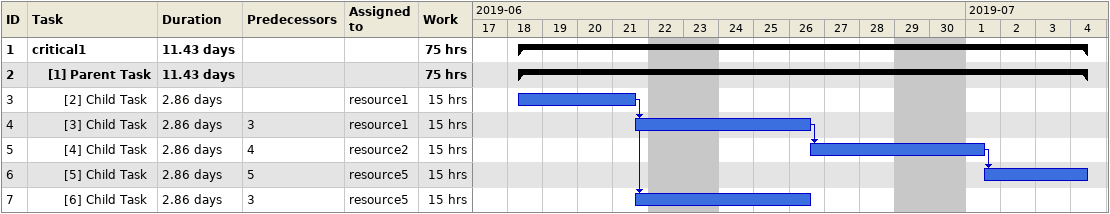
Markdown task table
| ID | Level | Task | Duration | Start | Finish | Predecessors | Resources | Work (h) |
|---|---|---|---|---|---|---|---|---|
| 1 | 1 | **critical1** | 11.43d | 2019-06-18 | 2019-07-04 |  |  | 75 |
| 2 | 2 | **[1] Parent Task** | 11.43d | 2019-06-18 | 2019-07-04 |  |  | 75 |
| 3 | 3 | [2] Child Task | 2.86d | 2019-06-18 | 2019-06-21 |  | resource1 | 15 |
| 4 | 3 | [3] Child Task | 2.86d | 2019-06-21 | 2019-06-26 | 3 | resource1 | 15 |
| 5 | 3 | [4] Child Task | 2.86d | 2019-06-26 | 2019-07-01 | 4 | resource2 | 15 |
| 6 | 3 | [5] Child Task | 2.86d | 2019-07-01 | 2019-07-04 | 5 | resource5 | 15 |
| 7 | 3 | [6] Child Task | 2.86d | 2019-06-21 | 2019-06-26 | 3 | resource5 | 15 |
